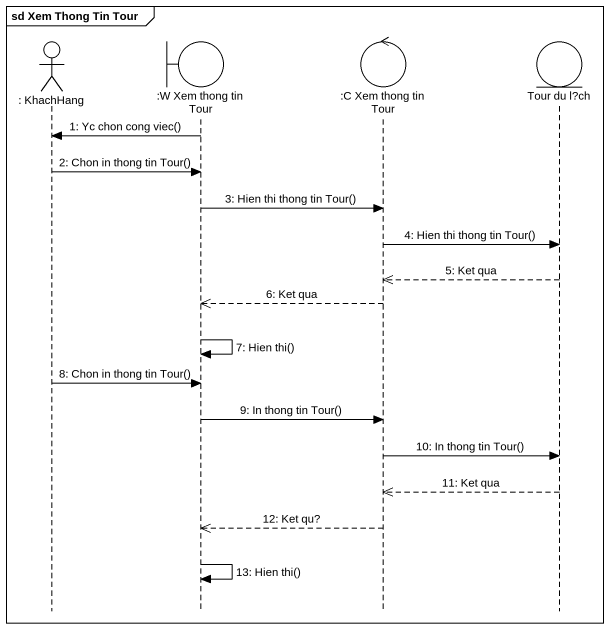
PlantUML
@startuml
mainframe sd Xem Thong Tin Tour
hide footbox
actor ": KhachHang" as KhachHang
boundary ":W Xem thong tin Tour" as W_Xem_thong_tin_Tour
control ":C Xem thong tin Tour" as C_Xem_thong_tin_Tour
entity "Tour du l?ch" as Tour_du_l_ch

W_Xem_thong_tin_Tour -> KhachHang : 1: Yc chon cong viec()
KhachHang -> W_Xem_thong_tin_Tour : 2: Chon in thong tin Tour()
W_Xem_thong_tin_Tour -> C_Xem_thong_tin_Tour : 3: Hien thi thong tin Tour()
C_Xem_thong_tin_Tour -> Tour_du_l_ch : 4: Hien thi thong tin Tour()
Tour_du_l_ch -->> C_Xem_thong_tin_Tour : 5: Ket qua
C_Xem_thong_tin_Tour -->> W_Xem_thong_tin_Tour : 6: Ket qua
W_Xem_thong_tin_Tour -> W_Xem_thong_tin_Tour : 7: Hien thi()
KhachHang -> W_Xem_thong_tin_Tour : 8: Chon in thong tin Tour()
W_Xem_thong_tin_Tour -> C_Xem_thong_tin_Tour : 9: In thong tin Tour()
C_Xem_thong_tin_Tour -> Tour_du_l_ch : 10: In thong tin Tour()
Tour_du_l_ch -->> C_Xem_thong_tin_Tour : 11: Ket qua
C_Xem_thong_tin_Tour -->> W_Xem_thong_tin_Tour : 12: Ket qu?
W_Xem_thong_tin_Tour -> W_Xem_thong_tin_Tour : 13: Hien thi()
@enduml
